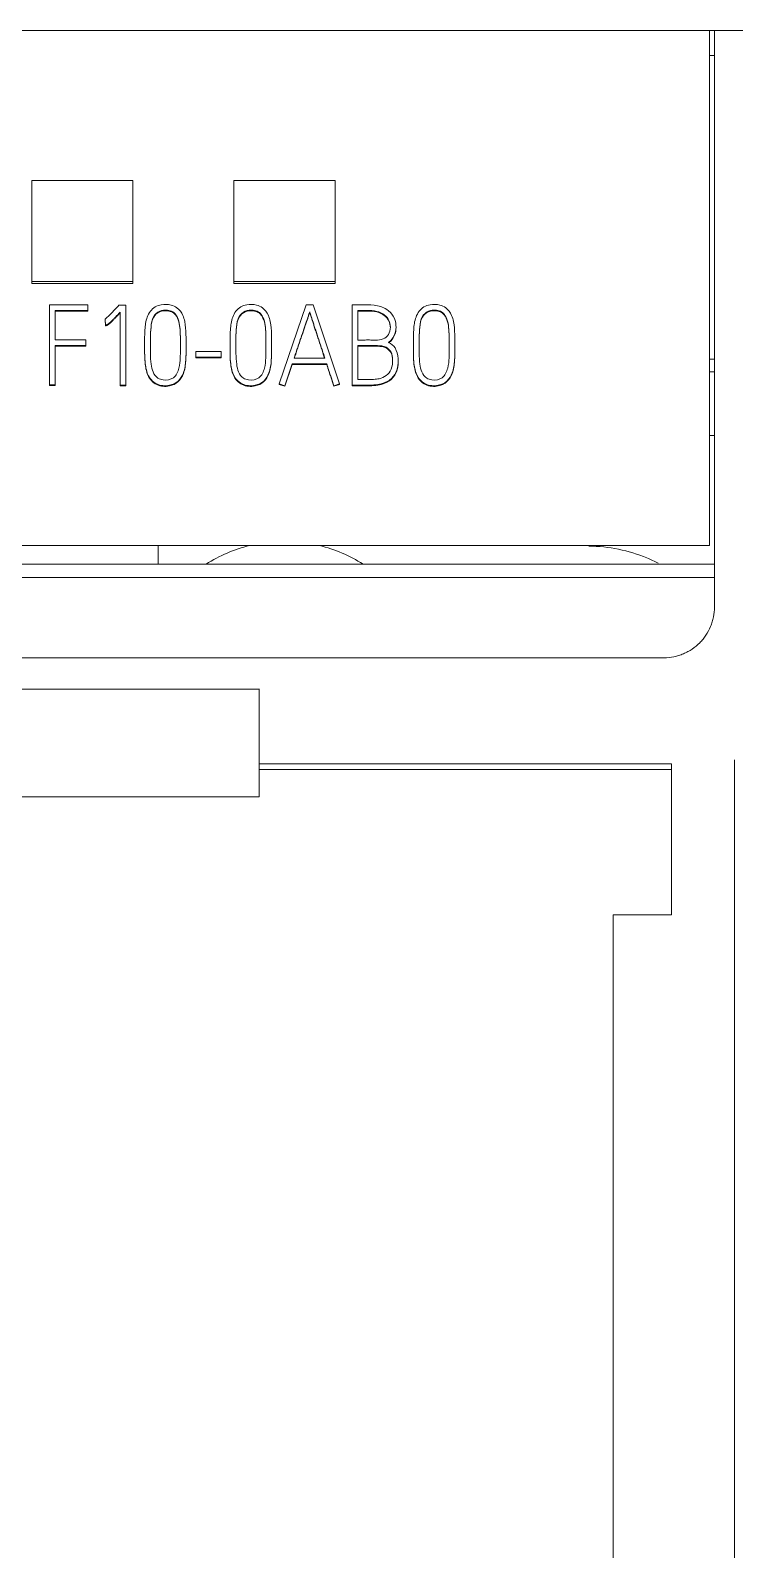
# Model space of a CAD drawing. Header units: millimetres. Extents: x 4137 to 6698, y 1400 to 3585.
# Drawn here: x 5954.62 to 5968.55, y 3342.76 to 3372.78 of the extents above; entities that cross this region are included whole.
import ezdxf

# ---------------------------------------------------------------- set-up
doc = ezdxf.new("R2010")
doc.units = ezdxf.units.MM
doc.layers.add('000-PI-Oprema', color=30, linetype='Continuous', lineweight=5)

msp = doc.modelspace()

# ---------------------------------------------------------------- linework, layer by layer
at = {"layer": '000-PI-Oprema', "color": 0, "linetype": 'ByBlock', "lineweight": 0}
for p, q in [((5968.048, 3372.785), (5943.248, 3372.785)), ((5968.048, 3372.785), (5968.148, 3372.785)), ((5968.048, 3362.602), (5968.048, 3372.785)), ((5973.048, 3372.785), (5968.148, 3372.785)), ((5968.148, 3372.285), (5968.048, 3372.285)), ((5954.648, 3369.82), (5954.648, 3367.822)), ((5956.648, 3369.82), (5954.648, 3369.82)), ((5956.648, 3367.822), (5956.648, 3369.82)), ((5958.648, 3369.82), (5958.648, 3367.822)), ((5960.648, 3369.82), (5958.648, 3369.82)), ((5960.648, 3367.822), (5960.648, 3369.82)), ((5954.648, 3367.822), (5954.648, 3367.783)), ((5954.648, 3367.822), (5956.648, 3367.822)), ((5954.648, 3367.783), (5956.648, 3367.783)), ((5956.648, 3367.822), (5956.648, 3367.783)), ((5958.648, 3367.822), (5958.648, 3367.783)), ((5958.648, 3367.822), (5960.648, 3367.822)), ((5958.648, 3367.783), (5960.648, 3367.783)), ((5960.648, 3367.822), (5960.648, 3367.783)), ((5954.997, 3367.36), (5954.997, 3365.778)), ((5955.758, 3367.36), (5954.997, 3367.36)), ((5955.758, 3367.248), (5955.758, 3367.36)), ((5956.368, 3367.352), (5956.508, 3367.352)), ((5956.508, 3367.352), (5956.508, 3365.771)), ((5960.074, 3367.363), (5959.544, 3365.798)), ((5960.216, 3367.363), (5960.074, 3367.363)), ((5960.734, 3365.798), (5960.216, 3367.363)), ((5960.984, 3365.773), (5960.984, 3367.358)), ((5955.11, 3366.667), (5955.11, 3367.248)), ((5955.11, 3367.248), (5955.758, 3367.248)), ((5955.11, 3367.236), (5955.758, 3367.236)), ((5955.758, 3367.248), (5955.758, 3367.236)), ((5956.1, 3367.077), (5956.1, 3367.064)), ((5956.107, 3366.96), (5956.1, 3367.077)), ((5956.107, 3366.947), (5956.1, 3367.064)), ((5956.107, 3366.96), (5956.107, 3366.947)), ((5956.397, 3365.771), (5956.397, 3367.215)), ((5960.145, 3367.222), (5960.145, 3367.209)), ((5961.097, 3367.246), (5961.097, 3366.665)), ((5955.718, 3366.667), (5955.11, 3366.667)), ((5955.718, 3366.557), (5955.718, 3366.667)), ((5961.852, 3366.91), (5961.852, 3366.931)), ((5955.11, 3365.778), (5955.11, 3366.557)), ((5955.11, 3366.557), (5955.718, 3366.557)), ((5955.11, 3366.544), (5955.718, 3366.544)), ((5955.718, 3366.557), (5955.718, 3366.544)), ((5956.881, 3366.624), (5956.881, 3366.612)), ((5957.7, 3366.581), (5957.7, 3366.593)), ((5957.891, 3366.436), (5957.891, 3366.324)), ((5958.397, 3366.436), (5957.891, 3366.436)), ((5958.397, 3366.324), (5958.397, 3366.436)), ((5958.572, 3366.624), (5958.572, 3366.612)), ((5959.391, 3366.581), (5959.391, 3366.593)), ((5961.097, 3366.555), (5961.097, 3365.883)), ((5962.196, 3366.624), (5962.196, 3366.612)), ((5963.015, 3366.581), (5963.015, 3366.593)), ((5957.891, 3366.324), (5957.891, 3366.311)), ((5957.891, 3366.324), (5958.397, 3366.324)), ((5957.891, 3366.311), (5958.397, 3366.311)), ((5958.397, 3366.324), (5958.397, 3366.311)), ((5959.651, 3365.762), (5959.797, 3366.192)), ((5959.651, 3365.75), (5959.797, 3366.179)), ((5959.797, 3366.192), (5959.797, 3366.179)), ((5959.797, 3366.192), (5960.483, 3366.192)), ((5959.797, 3366.179), (5960.483, 3366.179)), ((5960.445, 3366.304), (5959.835, 3366.304)), ((5960.483, 3366.192), (5960.483, 3366.179)), ((5961.897, 3366.238), (5961.897, 3366.251)), ((5968.048, 3366.285), (5968.148, 3366.285)), ((5954.997, 3365.778), (5954.997, 3365.765)), ((5954.997, 3365.778), (5955.11, 3365.778)), ((5954.997, 3365.765), (5955.11, 3365.765)), ((5955.11, 3365.778), (5955.11, 3365.765)), ((5956.508, 3365.771), (5956.397, 3365.771)), ((5956.397, 3365.771), (5956.397, 3365.759)), ((5956.508, 3365.759), (5956.397, 3365.759)), ((5956.508, 3365.771), (5956.508, 3365.759)), ((5959.544, 3365.798), (5959.544, 3365.785)), ((5959.544, 3365.798), (5959.651, 3365.762)), ((5959.544, 3365.785), (5959.651, 3365.75)), ((5959.651, 3365.762), (5959.651, 3365.75)), ((5960.625, 3365.762), (5960.734, 3365.798)), ((5960.625, 3365.75), (5960.734, 3365.785)), ((5960.625, 3365.762), (5960.625, 3365.75)), ((5960.734, 3365.798), (5960.734, 3365.785)), ((5960.984, 3365.773), (5960.984, 3365.761)), ((5968.048, 3366.035), (5968.148, 3366.035)), ((5968.048, 3364.78), (5968.148, 3364.78)), ((5968.048, 3362.602), (5943.248, 3362.602)), ((5957.148, 3362.602), (5957.148, 3362.234)), ((5968.148, 3362.234), (5943.148, 3362.234)), ((5968.148, 3361.97), (5943.148, 3361.97)), ((5944.148, 3360.385), (5967.148, 3360.385)), ((5967.152, 3360.385), (5967.151, 3360.385)), ((5959.148, 3359.763), (5952.148, 3359.763)), ((5959.148, 3358.285), (5959.148, 3358.179)), ((5967.298, 3358.285), (5959.148, 3358.285)), ((5967.298, 3355.305), (5967.298, 3358.285)), ((5959.148, 3358.179), (5959.148, 3357.635)), ((5967.298, 3358.179), (5959.148, 3358.179)), ((5959.148, 3357.635), (5952.148, 3357.635)), ((5967.298, 3355.305), (5966.148, 3355.305))]:
    msp.add_line(p, q, dxfattribs=at)
for start, end in [(103.753, 122.3801), (57.6199, 76.247)]:
    msp.add_arc((5959.648, 3359.785), 2.9, start, end, dxfattribs=at)
for points, knots in [([(5968.148, 3361.97), (5968.148, 3364.491), (5968.148, 3368.097), (5968.148, 3371.7), (5968.148, 3372.785)], [0, 0, 0, 0, 0.698854, 1, 1, 1, 1]), ([(5956.1, 3367.077), (5956.119, 3367.093), (5956.156, 3367.125), (5956.21, 3367.181), (5956.263, 3367.236), (5956.317, 3367.295), (5956.351, 3367.332), (5956.368, 3367.352)], [0, 0, 0, 0, 0.198846, 0.377684, 0.606339, 0.795382, 1, 1, 1, 1]), ([(5957.211, 3367.363), (5957.168, 3367.355), (5957.044, 3367.314), (5956.91, 3367.122), (5956.878, 3366.825), (5956.882, 3366.528), (5956.881, 3366.273), (5956.911, 3366.063), (5956.971, 3365.898), (5957.153, 3365.764), (5957.355, 3365.745), (5957.559, 3365.84), (5957.669, 3366.034), (5957.7, 3366.267), (5957.7, 3366.522), (5957.701, 3366.776), (5957.689, 3366.989), (5957.636, 3367.174), (5957.545, 3367.3), (5957.385, 3367.372), (5957.274, 3367.374), (5957.211, 3367.363)], [0, 0, 0, 0, 0.03125, 0.09375, 0.15625, 0.25, 0.3125, 0.34375, 0.40625, 0.4375, 0.5, 0.546875, 0.59375, 0.65625, 0.71875, 0.78125, 0.84375, 0.875, 0.921875, 0.953125, 1, 1, 1, 1]), ([(5957.437, 3367.222), (5957.407, 3367.24), (5957.318, 3367.263), (5957.173, 3367.255), (5957.03, 3367.121), (5957.005, 3366.922), (5956.992, 3366.716), (5956.995, 3366.538), (5956.995, 3366.363), (5957.004, 3366.205), (5957.037, 3366.032), (5957.121, 3365.907), (5957.281, 3365.862), (5957.473, 3365.889), (5957.574, 3366.11), (5957.589, 3366.347), (5957.589, 3366.596), (5957.588, 3366.823), (5957.572, 3366.999), (5957.529, 3367.134), (5957.467, 3367.204), (5957.437, 3367.222)], [0, 0, 0, 0, 0.03125, 0.078125, 0.125, 0.1875, 0.25, 0.3125, 0.34375, 0.40625, 0.453125, 0.5, 0.53125, 0.59375, 0.65625, 0.71875, 0.8125, 0.875, 0.921875, 0.96875, 1, 1, 1, 1]), ([(5958.902, 3367.363), (5958.859, 3367.355), (5958.735, 3367.314), (5958.601, 3367.122), (5958.569, 3366.825), (5958.573, 3366.528), (5958.572, 3366.273), (5958.602, 3366.063), (5958.662, 3365.898), (5958.844, 3365.764), (5959.046, 3365.745), (5959.25, 3365.84), (5959.36, 3366.034), (5959.391, 3366.267), (5959.391, 3366.522), (5959.392, 3366.776), (5959.38, 3366.989), (5959.327, 3367.174), (5959.236, 3367.3), (5959.076, 3367.372), (5958.965, 3367.374), (5958.902, 3367.363)], [0, 0, 0, 0, 0.03125, 0.09375, 0.15625, 0.25, 0.3125, 0.34375, 0.40625, 0.4375, 0.5, 0.546875, 0.59375, 0.65625, 0.71875, 0.78125, 0.84375, 0.875, 0.921875, 0.953125, 1, 1, 1, 1]), ([(5959.128, 3367.222), (5959.098, 3367.24), (5959.009, 3367.263), (5958.864, 3367.255), (5958.721, 3367.121), (5958.696, 3366.922), (5958.683, 3366.716), (5958.686, 3366.538), (5958.686, 3366.363), (5958.695, 3366.205), (5958.728, 3366.032), (5958.812, 3365.907), (5958.972, 3365.862), (5959.164, 3365.889), (5959.265, 3366.11), (5959.28, 3366.347), (5959.28, 3366.596), (5959.278, 3366.823), (5959.263, 3366.999), (5959.22, 3367.134), (5959.158, 3367.204), (5959.128, 3367.222)], [0, 0, 0, 0, 0.03125, 0.078125, 0.125, 0.1875, 0.25, 0.3125, 0.34375, 0.40625, 0.453125, 0.5, 0.53125, 0.59375, 0.65625, 0.71875, 0.8125, 0.875, 0.921875, 0.96875, 1, 1, 1, 1]), ([(5960.984, 3367.358), (5961.043, 3367.359), (5961.189, 3367.356), (5961.422, 3367.369), (5961.657, 3367.297), (5961.812, 3367.142), (5961.862, 3366.962), (5961.844, 3366.8), (5961.781, 3366.685), (5961.73, 3366.637), (5961.706, 3366.619)], [0, 0, 0, 0, 0.121799, 0.300471, 0.478612, 0.608153, 0.736749, 0.853072, 0.938599, 1, 1, 1, 1]), ([(5962.526, 3367.363), (5962.483, 3367.355), (5962.359, 3367.314), (5962.225, 3367.122), (5962.193, 3366.825), (5962.197, 3366.528), (5962.196, 3366.273), (5962.226, 3366.063), (5962.286, 3365.898), (5962.468, 3365.764), (5962.67, 3365.745), (5962.874, 3365.84), (5962.984, 3366.034), (5963.015, 3366.267), (5963.015, 3366.522), (5963.016, 3366.776), (5963.004, 3366.989), (5962.951, 3367.174), (5962.86, 3367.3), (5962.7, 3367.372), (5962.589, 3367.374), (5962.526, 3367.363)], [0, 0, 0, 0, 0.03125, 0.09375, 0.15625, 0.25, 0.3125, 0.34375, 0.40625, 0.4375, 0.5, 0.546875, 0.59375, 0.65625, 0.71875, 0.78125, 0.84375, 0.875, 0.921875, 0.953125, 1, 1, 1, 1]), ([(5962.752, 3367.222), (5962.722, 3367.24), (5962.633, 3367.263), (5962.487, 3367.255), (5962.345, 3367.121), (5962.32, 3366.922), (5962.307, 3366.716), (5962.31, 3366.538), (5962.31, 3366.363), (5962.318, 3366.205), (5962.352, 3366.032), (5962.436, 3365.907), (5962.596, 3365.862), (5962.787, 3365.889), (5962.889, 3366.11), (5962.904, 3366.347), (5962.904, 3366.596), (5962.902, 3366.823), (5962.887, 3366.999), (5962.843, 3367.134), (5962.782, 3367.204), (5962.752, 3367.222)], [0, 0, 0, 0, 0.03125, 0.078125, 0.125, 0.1875, 0.25, 0.3125, 0.34375, 0.40625, 0.453125, 0.5, 0.53125, 0.59375, 0.65625, 0.71875, 0.8125, 0.875, 0.921875, 0.96875, 1, 1, 1, 1]), ([(5956.397, 3367.215), (5956.379, 3367.196), (5956.346, 3367.161), (5956.3, 3367.113), (5956.261, 3367.073), (5956.228, 3367.041), (5956.2, 3367.015), (5956.177, 3366.995), (5956.158, 3366.98), (5956.143, 3366.97), (5956.131, 3366.964), (5956.121, 3366.962), (5956.114, 3366.96), (5956.109, 3366.96), (5956.107, 3366.96)], [0, 0, 0, 0, 0.200504, 0.370797, 0.510902, 0.6264, 0.722885, 0.800448, 0.861213, 0.907383, 0.939504, 0.963232, 0.983337, 1, 1, 1, 1]), ([(5956.397, 3367.202), (5956.379, 3367.183), (5956.346, 3367.148), (5956.3, 3367.1), (5956.261, 3367.06), (5956.228, 3367.028), (5956.2, 3367.003), (5956.177, 3366.982), (5956.158, 3366.968), (5956.143, 3366.957), (5956.131, 3366.952), (5956.121, 3366.949), (5956.114, 3366.948), (5956.109, 3366.947), (5956.107, 3366.947)], [0, 0, 0, 0, 0.200504, 0.370797, 0.510902, 0.6264, 0.722885, 0.800448, 0.861213, 0.907383, 0.939504, 0.963232, 0.983337, 1, 1, 1, 1]), ([(5957.437, 3367.209), (5957.407, 3367.228), (5957.318, 3367.25), (5957.173, 3367.243), (5957.03, 3367.108), (5957.005, 3366.91), (5956.995, 3366.746), (5956.994, 3366.649), (5956.994, 3366.622)], [0, 0, 0, 0, 0.114194, 0.285486, 0.456777, 0.685166, 0.913555, 1, 1, 1, 1]), ([(5957.589, 3366.535), (5957.589, 3366.563), (5957.589, 3366.661), (5957.588, 3366.81), (5957.572, 3366.986), (5957.529, 3367.122), (5957.467, 3367.191), (5957.437, 3367.209)], [0, 0, 0, 0, 0.115044, 0.410029, 0.631268, 0.852507, 1, 1, 1, 1]), ([(5959.128, 3367.209), (5959.098, 3367.228), (5959.009, 3367.25), (5958.864, 3367.243), (5958.721, 3367.108), (5958.696, 3366.91), (5958.686, 3366.746), (5958.685, 3366.649), (5958.685, 3366.622)], [0, 0, 0, 0, 0.114194, 0.285486, 0.456777, 0.685166, 0.913555, 1, 1, 1, 1]), ([(5959.28, 3366.535), (5959.28, 3366.563), (5959.28, 3366.661), (5959.278, 3366.81), (5959.263, 3366.986), (5959.22, 3367.122), (5959.158, 3367.191), (5959.128, 3367.209)], [0, 0, 0, 0, 0.115044, 0.410029, 0.631268, 0.852507, 1, 1, 1, 1]), ([(5959.835, 3366.304), (5959.846, 3366.336), (5959.868, 3366.402), (5959.901, 3366.5), (5959.934, 3366.599), (5959.967, 3366.696), (5959.999, 3366.79), (5960.029, 3366.877), (5960.057, 3366.959), (5960.082, 3367.033), (5960.104, 3367.098), (5960.122, 3367.152), (5960.135, 3367.192), (5960.143, 3367.213), (5960.145, 3367.222)], [0, 0, 0, 0, 0.106118, 0.213594, 0.322428, 0.429305, 0.530911, 0.627246, 0.716632, 0.797389, 0.869519, 0.929228, 0.972722, 1, 1, 1, 1]), ([(5959.839, 3366.304), (5959.849, 3366.332), (5959.869, 3366.393), (5959.901, 3366.488), (5959.934, 3366.587), (5959.967, 3366.684), (5959.999, 3366.777), (5960.029, 3366.865), (5960.057, 3366.946), (5960.082, 3367.02), (5960.104, 3367.085), (5960.122, 3367.139), (5960.135, 3367.179), (5960.143, 3367.201), (5960.145, 3367.209)], [0, 0, 0, 0, 0.09357, 0.202554, 0.312916, 0.421294, 0.524326, 0.622014, 0.712654, 0.794544, 0.867687, 0.928234, 0.972339, 1, 1, 1, 1]), ([(5960.145, 3367.222), (5960.148, 3367.213), (5960.155, 3367.192), (5960.168, 3367.152), (5960.186, 3367.098), (5960.206, 3367.033), (5960.231, 3366.959), (5960.257, 3366.877), (5960.286, 3366.79), (5960.317, 3366.696), (5960.349, 3366.599), (5960.381, 3366.501), (5960.414, 3366.402), (5960.435, 3366.336), (5960.445, 3366.304)], [0, 0, 0, 0, 0.027336, 0.070868, 0.130595, 0.202708, 0.283396, 0.372662, 0.4689, 0.570509, 0.677489, 0.786433, 0.893936, 1, 1, 1, 1]), ([(5960.145, 3367.209), (5960.148, 3367.201), (5960.155, 3367.179), (5960.168, 3367.139), (5960.186, 3367.085), (5960.206, 3367.02), (5960.231, 3366.946), (5960.257, 3366.865), (5960.286, 3366.777), (5960.317, 3366.684), (5960.349, 3366.587), (5960.381, 3366.488), (5960.412, 3366.393), (5960.432, 3366.332), (5960.441, 3366.304)], [0, 0, 0, 0, 0.02772, 0.071862, 0.132428, 0.205553, 0.287375, 0.377893, 0.475483, 0.578518, 0.686999, 0.797473, 0.906485, 1, 1, 1, 1]), ([(5961.097, 3366.665), (5961.146, 3366.665), (5961.231, 3366.665), (5961.361, 3366.666), (5961.49, 3366.66), (5961.635, 3366.683), (5961.733, 3366.807), (5961.748, 3366.95), (5961.705, 3367.093), (5961.589, 3367.198), (5961.416, 3367.253), (5961.248, 3367.244), (5961.138, 3367.246), (5961.097, 3367.246)], [0, 0, 0, 0, 0.089881, 0.159215, 0.241238, 0.333496, 0.41712, 0.515535, 0.593949, 0.688978, 0.794399, 0.924872, 1, 1, 1, 1]), ([(5961.74, 3366.909), (5961.74, 3366.922), (5961.736, 3366.977), (5961.705, 3367.08), (5961.589, 3367.185), (5961.416, 3367.24), (5961.248, 3367.232), (5961.138, 3367.234), (5961.097, 3367.233)], [0, 0, 0, 0, 0.046506, 0.200835, 0.387866, 0.595348, 0.852137, 1, 1, 1, 1]), ([(5962.752, 3367.209), (5962.722, 3367.228), (5962.633, 3367.25), (5962.487, 3367.243), (5962.345, 3367.108), (5962.32, 3366.91), (5962.309, 3366.746), (5962.309, 3366.649), (5962.309, 3366.622)], [0, 0, 0, 0, 0.114194, 0.285486, 0.456777, 0.685166, 0.913555, 1, 1, 1, 1]), ([(5962.904, 3366.535), (5962.904, 3366.563), (5962.904, 3366.661), (5962.902, 3366.81), (5962.887, 3366.986), (5962.843, 3367.122), (5962.782, 3367.191), (5962.752, 3367.209)], [0, 0, 0, 0, 0.115044, 0.410029, 0.631268, 0.852507, 1, 1, 1, 1]), ([(5961.852, 3366.912), (5961.853, 3366.866), (5961.839, 3366.778), (5961.781, 3366.673), (5961.73, 3366.624), (5961.706, 3366.606)], [0, 0, 0, 0, 0.39415, 0.746816, 1, 1, 1, 1]), ([(5956.881, 3366.612), (5956.881, 3366.565), (5956.882, 3366.434), (5956.881, 3366.26), (5956.911, 3366.05), (5956.971, 3365.885), (5957.153, 3365.751), (5957.355, 3365.733), (5957.559, 3365.827), (5957.669, 3366.021), (5957.7, 3366.254), (5957.7, 3366.448), (5957.7, 3366.557), (5957.7, 3366.581)], [0, 0, 0, 0, 0.065476, 0.18556, 0.245602, 0.365686, 0.425728, 0.545812, 0.635875, 0.725938, 0.846022, 0.966106, 1, 1, 1, 1]), ([(5958.572, 3366.612), (5958.572, 3366.565), (5958.573, 3366.434), (5958.572, 3366.26), (5958.602, 3366.05), (5958.662, 3365.885), (5958.844, 3365.751), (5959.046, 3365.733), (5959.25, 3365.827), (5959.36, 3366.021), (5959.391, 3366.254), (5959.391, 3366.448), (5959.391, 3366.557), (5959.391, 3366.581)], [0, 0, 0, 0, 0.065476, 0.18556, 0.245602, 0.365686, 0.425728, 0.545812, 0.635875, 0.725938, 0.846022, 0.966106, 1, 1, 1, 1]), ([(5961.706, 3366.619), (5961.759, 3366.589), (5961.857, 3366.507), (5961.905, 3366.31), (5961.891, 3366.112), (5961.812, 3365.925), (5961.652, 3365.822), (5961.487, 3365.778), (5961.327, 3365.772), (5961.159, 3365.774), (5961.042, 3365.773), (5960.984, 3365.773)], [0, 0, 0, 0, 0.103943, 0.238103, 0.352261, 0.47238, 0.599265, 0.688206, 0.785795, 0.892897, 1, 1, 1, 1]), ([(5961.097, 3365.883), (5961.137, 3365.883), (5961.24, 3365.884), (5961.381, 3365.882), (5961.534, 3365.898), (5961.668, 3365.952), (5961.777, 3366.094), (5961.789, 3366.264), (5961.768, 3366.426), (5961.654, 3366.546), (5961.477, 3366.558), (5961.292, 3366.554), (5961.162, 3366.555), (5961.097, 3366.555)], [0, 0, 0, 0, 0.066156, 0.175169, 0.23737, 0.32413, 0.412445, 0.52466, 0.605148, 0.683631, 0.78156, 0.89078, 1, 1, 1, 1]), ([(5961.783, 3366.235), (5961.783, 3366.247), (5961.782, 3366.307), (5961.768, 3366.413), (5961.654, 3366.533), (5961.477, 3366.545), (5961.292, 3366.541), (5961.162, 3366.542), (5961.097, 3366.542)], [0, 0, 0, 0, 0.039686, 0.202294, 0.36085, 0.558693, 0.779347, 1, 1, 1, 1]), ([(5962.196, 3366.612), (5962.196, 3366.565), (5962.197, 3366.434), (5962.196, 3366.26), (5962.226, 3366.05), (5962.286, 3365.885), (5962.468, 3365.751), (5962.67, 3365.733), (5962.874, 3365.827), (5962.984, 3366.021), (5963.015, 3366.254), (5963.015, 3366.448), (5963.015, 3366.557), (5963.015, 3366.581)], [0, 0, 0, 0, 0.065476, 0.18556, 0.245602, 0.365686, 0.425728, 0.545812, 0.635875, 0.725938, 0.846022, 0.966106, 1, 1, 1, 1]), ([(5960.483, 3366.192), (5960.489, 3366.172), (5960.501, 3366.133), (5960.519, 3366.076), (5960.537, 3366.023), (5960.553, 3365.974), (5960.568, 3365.93), (5960.583, 3365.887), (5960.598, 3365.845), (5960.612, 3365.803), (5960.621, 3365.776), (5960.625, 3365.762)], [0, 0, 0, 0, 0.138948, 0.27018, 0.393699, 0.508312, 0.612826, 0.707241, 0.810993, 0.908573, 1, 1, 1, 1]), ([(5960.483, 3366.179), (5960.489, 3366.159), (5960.501, 3366.12), (5960.519, 3366.064), (5960.537, 3366.011), (5960.553, 3365.962), (5960.568, 3365.917), (5960.583, 3365.874), (5960.598, 3365.832), (5960.612, 3365.79), (5960.621, 3365.763), (5960.625, 3365.75)], [0, 0, 0, 0, 0.138948, 0.27018, 0.393699, 0.508312, 0.612826, 0.707241, 0.810993, 0.908573, 1, 1, 1, 1]), ([(5961.897, 3366.24), (5961.897, 3366.194), (5961.885, 3366.084), (5961.812, 3365.913), (5961.652, 3365.809), (5961.487, 3365.765), (5961.327, 3365.759), (5961.159, 3365.761), (5961.042, 3365.761), (5960.984, 3365.761)], [0, 0, 0, 0, 0.115677, 0.279669, 0.452899, 0.574324, 0.707557, 0.853779, 1, 1, 1, 1]), ([(5967.036, 3362.256), (5966.963, 3362.293), (5966.532, 3362.492), (5966.058, 3362.589), (5965.665, 3362.589), (5965.665, 3362.589), (5965.665, 3362.589)], [0, 0, 0, 0, 0.171752, 1, 1, 1, 1, 1, 1]), ([(5968.148, 3361.385), (5968.148, 3361.578), (5968.148, 3361.773), (5968.148, 3361.968), (5968.148, 3361.97)], [0, 0, 0, 0, 0.989298, 1, 1, 1, 1]), ([(5968.148, 3361.385), (5968.148, 3361.319), (5968.141, 3361.255), (5968.122, 3361.159), (5968.114, 3361.128), (5968.095, 3361.065), (5968.084, 3361.034), (5968.047, 3360.944), (5968.017, 3360.887), (5967.963, 3360.805), (5967.944, 3360.779), (5967.903, 3360.727), (5967.881, 3360.703), (5967.812, 3360.634), (5967.762, 3360.593), (5967.68, 3360.538), (5967.652, 3360.521), (5967.594, 3360.49), (5967.535, 3360.462), (5967.474, 3360.44), (5967.427, 3360.425), (5967.412, 3360.421), (5967.38, 3360.412), (5967.364, 3360.409), (5967.283, 3360.392), (5967.218, 3360.385), (5967.152, 3360.385)], [0, 0, 0, 0, 0.125, 0.125, 0.1875, 0.1875, 0.25, 0.25, 0.375, 0.375, 0.4375, 0.4375, 0.5, 0.5, 0.625, 0.625, 0.6875, 0.6875, 0.75, 0.8125, 0.8125, 0.84375, 0.84375, 0.875, 0.875, 1, 1, 1, 1]), ([(5968.548, 3249.084), (5968.548, 3252.425), (5968.548, 3260.39), (5968.548, 3273.029), (5968.548, 3288.516), (5968.548, 3302.81), (5968.548, 3317.02), (5968.548, 3331.587), (5968.548, 3345.757), (5968.548, 3355.326), (5968.548, 3358.37)], [0, 0, 0, 0, 0.091483, 0.21812, 0.346206, 0.515858, 0.610111, 0.736264, 0.916066, 1, 1, 1, 1]), ([(5966.148, 3355.305), (5966.148, 3353.282), (5966.148, 3344.733), (5966.148, 3331.587), (5966.148, 3317.02), (5966.148, 3302.81), (5966.148, 3288.516), (5966.148, 3273.029), (5966.148, 3260.271), (5966.148, 3251.39), (5966.148, 3247.132), (5966.148, 3246.334)], [0, 0, 0, 0, 0.055935, 0.236292, 0.362833, 0.457376, 0.627551, 0.756032, 0.883059, 0.978086, 1, 1, 1, 1])]:
    msp.add_open_spline(points, degree=3, knots=knots, dxfattribs=at)
for points in [[(5967.148, 3360.385), (5967.149, 3360.385), (5967.15, 3360.385), (5967.151, 3360.385)], [(5959.148, 3358.285), (5959.148, 3358.779), (5959.148, 3359.274), (5959.148, 3359.768)]]:
    msp.add_open_spline(points, degree=3, dxfattribs=at)

doc.saveas('drawing.dxf')
